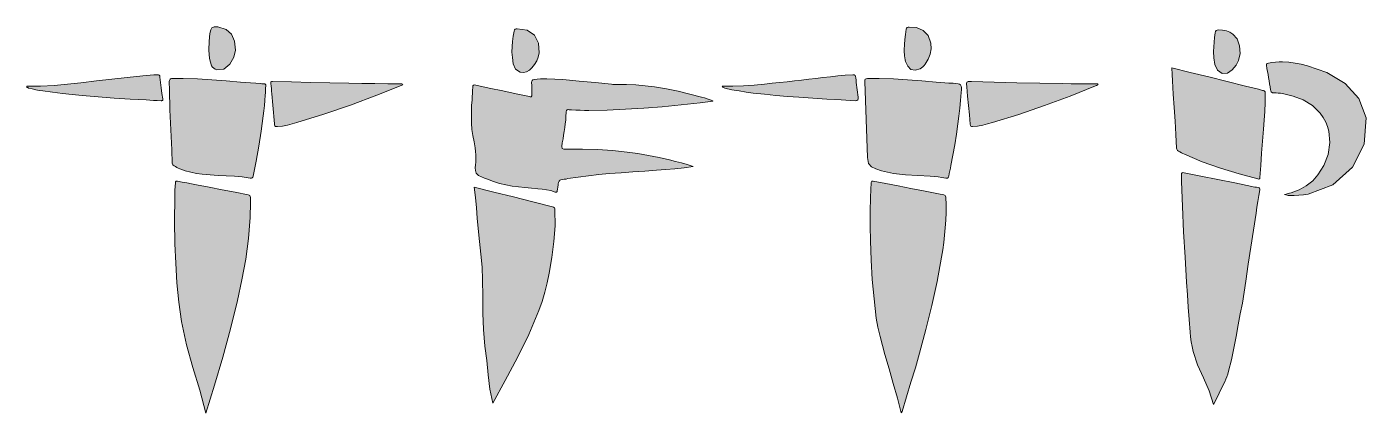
# Model space of a CAD drawing. Header units: millimetres. Extents: x 22 to 2256, y 22 to 666.
import ezdxf

# ---------------------------------------------------------------- set-up
doc = ezdxf.new("R2010")
doc.units = ezdxf.units.MM
doc.header["$MEASUREMENT"] = 0
doc.layers.add('Layer 1', color=7, linetype='Continuous', lineweight=0)

# ---------------------------------------------------------------- blocks, each defined once
blk = doc.blocks.new('Block_0')
at = {"layer": 'Layer 1', "true_color": 0x231f20, "transparency": 33554687}
h = blk.add_hatch(color=250, dxfattribs=at)
h.dxf.hatch_style = 2
h.paths.add_polyline_path([(370.2, 627), (367.5, 615.7), (360.6, 603.9), (350.7, 595.5), (339, 594.4), (336.2, 595.4), (333.9, 596.9), (332, 598.8), (330.5, 601), (326.8, 613.1), (325.7, 627.4), (326.2, 641.9), (327.7, 654.8), (328.9, 660.8), (330.9, 664.5), (334.6, 666.1), (340.9, 665.8), (354.6, 661.5), (363.6, 653.6), (368.6, 642.1)])
h = blk.add_hatch(color=250, dxfattribs=at)
h.dxf.hatch_style = 2
h.paths.add_polyline_path([(831.3, 623.8), (831.7, 633), (832.5, 641.8), (833.5, 650.4), (834.9, 659.1), (835.6, 660.9), (836.8, 662), (838.3, 662.6), (840, 662.8), (856.9, 660.5), (868.9, 651.9), (875.6, 638.7), (876.6, 622.5), (875.2, 615.6), (872.8, 609.2), (869.3, 603.3), (864.8, 597.9), (860.6, 594), (855.9, 591.2), (850.7, 589.9), (845, 590.5), (837.5, 595.7), (833.7, 604.5), (832.1, 614.7)])
h = blk.add_hatch(color=250, dxfattribs=at)
h.dxf.hatch_style = 2
h.paths.add_polyline_path([(1485.9, 627.9), (1486.2, 636.7), (1486.9, 645.2), (1487.8, 653.5), (1488.9, 662), (1489.5, 663.8), (1490.6, 664.9), (1492.1, 665.5), (1493.9, 665.7), (1506.5, 664.7), (1517.5, 660.1), (1525.8, 651.5), (1530.1, 638.6), (1530.5, 629.2), (1529, 620.3), (1525.8, 611.9), (1520.9, 603.8), (1519.1, 601.6), (1517.1, 599.6), (1514.8, 597.8), (1512.4, 596.3), (1504, 593.6), (1497.1, 595.2), (1491.8, 600.3), (1488.2, 608.2), (1487.4, 611.3), (1486.9, 614.6), (1486.5, 617.8), (1486.1, 620.9), (1485.9, 622.8), (1485.7, 624.7), (1485.7, 626.4)])
h = blk.add_hatch(color=250, dxfattribs=at)
h.dxf.hatch_style = 2
h.paths.add_polyline_path([(2001.8, 625.1), (2002, 632.9), (2002.6, 640.7), (2003.5, 648.5), (2004.5, 656.3), (2005.1, 658.3), (2006.1, 659.8), (2007.7, 660.6), (2009.7, 660.9), (2016.7, 660.6), (2023.2, 659.4), (2029, 657.3), (2034.1, 654.1), (2041.1, 645.8), (2045.2, 634.3), (2046.1, 621.8), (2043.5, 610.2), (2039.3, 602.2), (2032.9, 594.3), (2025.1, 588.9), (2016.4, 588), (2008.2, 593.6), (2003.8, 603.3), (2002, 614.6)])
h = blk.add_hatch(color=250, dxfattribs=at)
h.dxf.hatch_style = 2
h.paths.add_polyline_path([(2120.2, 386.6), (2123.1, 387.3), (2126, 388), (2128.7, 388.7), (2131.4, 389.4), (2144.5, 394.1), (2156.5, 401), (2167.2, 409.5), (2176, 419.1), (2185.8, 435), (2192.7, 453.5), (2195.7, 473), (2194.2, 491.9), (2192, 499.8), (2188.8, 507.4), (2184.8, 514.9), (2179.7, 522.1), (2166.8, 535), (2151.5, 544.3), (2134.6, 550.7), (2116.8, 554.8), (2113.3, 555.3), (2109.8, 555.6), (2106.2, 555.8), (2102.7, 555.9), (2101.4, 555.9), (2100.3, 556.2), (2099.4, 556.6), (2098.6, 557.1), (2098, 557.9), (2097.6, 558.8), (2097.2, 559.8), (2097, 560.9), (2096.1, 566.1), (2095.3, 571.2), (2094.4, 576.3), (2093.6, 581.4), (2092.7, 586.5), (2091.8, 591.7), (2090.9, 596.8), (2090, 601.9), (2090, 603.6), (2090.6, 604.7), (2091.8, 605.2), (2093.2, 605.5), (2099.1, 606.6), (2105, 607.4), (2111, 607.9), (2116.9, 607.9), (2127.5, 606.9), (2137.9, 605.5), (2148.2, 603.6), (2158.4, 601.3), (2191, 589.8), (2221.1, 571.8), (2244.3, 546.8), (2256.4, 514.5), (2253.1, 470.5), (2233.3, 431.9), (2201, 402.6), (2159.7, 387), (2151.9, 385.8), (2144.1, 385.2), (2136.3, 384.9), (2128.4, 385), (2126.3, 385.1), (2124.3, 385.3), (2122.3, 385.8)])
h = blk.add_hatch(color=250, dxfattribs=at)
h.dxf.hatch_style = 2
h.paths.add_polyline_path([(22.4, 566.9), (45, 567), (67.6, 568.3), (90.1, 570.3), (112.5, 572.9), (138.3, 575.9), (164, 578.8), (189.7, 581.7), (215.5, 584.4), (221.6, 584.9), (227.8, 585.4), (233.9, 585.8), (240.1, 586), (241.9, 585.9), (243.1, 585.4), (243.9, 584.3), (244.3, 582.4), (245.3, 573.3), (246.4, 564.2), (247.6, 555.1), (248.9, 546), (249, 545.1), (249, 544.4), (248.9, 543.9), (248.6, 543.5), (248.2, 543.2), (247.7, 543), (247, 542.9), (246.2, 542.9), (239.9, 543.2), (233.6, 543.5), (227.3, 543.8), (221.1, 544.1), (194.4, 545.5), (167.8, 547.3), (141.2, 549.4), (114.6, 551.7), (98.1, 553.3), (81.6, 554.9), (65.2, 556.9), (48.8, 559.2), (42.8, 560.2), (37, 561.3), (31.1, 562.6), (25.2, 564), (24.4, 564.3), (23.7, 564.7), (22.9, 565), (22.2, 565.4), (22.2, 565.8), (22.3, 566.2), (22.4, 566.5)])
h = blk.add_hatch(color=250, dxfattribs=at)
h.dxf.hatch_style = 2
h.paths.add_polyline_path([(1182.3, 566.9), (1200, 566.9), (1217.7, 567.6), (1235.3, 568.9), (1252.9, 570.7), (1265.4, 572), (1277.8, 573.3), (1290.3, 574.6), (1302.8, 576), (1314.7, 577.4), (1326.5, 578.8), (1338.4, 580.2), (1350.2, 581.6), (1362.6, 582.9), (1375, 584.2), (1387.4, 585.3), (1399.8, 586), (1402.1, 585.9), (1403.7, 585), (1404.5, 583.5), (1405, 581.3), (1405.5, 577.3), (1405.9, 573.2), (1406.4, 569.1), (1406.9, 565.1), (1407.4, 561), (1407.9, 556.9), (1408.4, 552.9), (1409, 548.8), (1409.1, 546), (1408.6, 544.1), (1407, 543), (1403.9, 542.8), (1380.4, 544.3), (1356.9, 545.6), (1333.4, 547), (1310, 548.6), (1290.9, 550.2), (1271.8, 551.8), (1252.8, 553.7), (1233.8, 555.7), (1222, 557.3), (1210.2, 559.1), (1198.5, 561.2), (1186.8, 563.8), (1185.5, 564.2), (1184.3, 564.8), (1183.3, 565.6)])
h = blk.add_hatch(color=250, dxfattribs=at)
h.dxf.hatch_style = 2
h.paths.add_polyline_path([(1932.3, 597.8), (1963, 590.1), (1993.7, 582.5), (2024.3, 574.8), (2055, 567.2), (2062.1, 565.4), (2069.3, 563.6), (2076.5, 561.9), (2083.7, 560.2), (2085, 559.8), (2086, 559.4), (2086.7, 558.9), (2087.3, 558.3), (2087.7, 557.6), (2087.9, 556.7), (2088, 555.7), (2088.1, 554.6), (2087.8, 539.8), (2087.1, 525), (2086.2, 510.2), (2085.1, 495.4), (2083.5, 475.3), (2081.9, 455.2), (2080.4, 435), (2078.9, 414.9), (2078.8, 413.4), (2078.3, 412.5), (2077.3, 412.2), (2075.7, 412.5), (2044.5, 421.2), (2013.5, 430.5), (1982.9, 441.1), (1953.1, 453.7), (1950.6, 454.9), (1948.2, 456.2), (1945.7, 457.6), (1943.3, 458.9), (1941.9, 459.9), (1941, 461), (1940.4, 462.3), (1940.2, 464), (1938.9, 486.5), (1937.5, 509), (1936.1, 531.5), (1934.6, 553.9), (1933.9, 564.9), (1933.1, 575.8), (1932.5, 586.8)])
h = blk.add_hatch(color=250, dxfattribs=at)
h.dxf.hatch_style = 2
h.paths.add_polyline_path([(283.2, 579.9), (307.1, 579.1), (330.9, 577.6), (354.8, 575.8), (378.6, 573.9), (387.1, 573.3), (395.6, 572.7), (404.1, 572.1), (412.6, 571.4), (414, 571.3), (415.4, 571.2), (416.9, 571.1), (418.3, 571), (419.1, 570.9), (419.8, 570.7), (420.2, 570.4), (420.5, 570), (420.7, 569.5), (420.8, 569), (420.8, 568.4), (420.7, 567.7), (420.5, 563.8), (420.3, 559.9), (420.1, 556), (419.9, 552.1), (419.3, 543.5), (418.6, 534.9), (417.6, 526.3), (416.6, 517.7), (413.2, 492.4), (409.4, 467.2), (404.9, 442.2), (399.6, 417.2), (399, 415.2), (398.1, 414.1), (396.8, 413.6), (394.6, 413.8), (388.1, 414.9), (381.5, 415.8), (375, 416.5), (368.4, 417), (354.9, 417.8), (341.4, 418.4), (327.9, 419.1), (314.5, 420.3), (305, 421.7), (295.6, 423.6), (286.3, 426.2), (277.3, 429.6), (274.9, 430.7), (272.5, 431.8), (270.1, 433), (267.8, 434.3), (266.5, 435.2), (265.7, 436.2), (265.1, 437.4), (264.9, 438.9), (264, 461.1), (263, 483.2), (261.9, 505.4), (261, 527.5), (260.6, 539), (260.3, 550.4), (260, 561.9), (259.8, 573.4), (259.9, 575.2), (260.1, 576.6), (260.6, 577.8), (261.3, 578.7), (262.1, 579.3), (263.3, 579.7), (264.6, 579.9), (266.2, 579.9), (270.5, 579.9), (274.7, 579.9), (279, 579.9)])
h = blk.add_hatch(color=250, dxfattribs=at)
h.dxf.hatch_style = 2
h.paths.add_polyline_path([(649.5, 569.3), (605.9, 552.1), (562, 535.6), (517.7, 520.3), (472.9, 506.6), (464.9, 504.3), (456.9, 502.3), (448.8, 500.7), (440.5, 499.8), (439.3, 499.7), (438.2, 499.9), (437.3, 500.1), (436.6, 500.6), (436, 501.2), (435.6, 502), (435.3, 503), (435.2, 504.2), (434.7, 510.5), (434.2, 516.8), (433.6, 523), (433.1, 529.3), (432.6, 535.5), (432.1, 541.8), (431.6, 548.1), (431, 554.3), (430.6, 558.7), (430.2, 563), (429.7, 567.3), (429.2, 571.7), (429.1, 573.3), (429.4, 574.4), (430.4, 575), (432.1, 575.1), (463.9, 574.2), (495.7, 573.3), (527.5, 572.5), (559.3, 571.9), (581, 571.7), (602.7, 571.4), (624.5, 571.2), (646.2, 570.9), (647.1, 570.9), (648, 570.8), (648.7, 570.3)])
h = blk.add_hatch(color=250, dxfattribs=at)
h.dxf.hatch_style = 2
h.paths.add_polyline_path([(1166.6, 541.9), (1145.4, 539.4), (1124.2, 536.9), (1103, 534.7), (1081.8, 532.9), (1051.3, 530.5), (1020.7, 528.6), (990.2, 527.3), (959.6, 526.7), (952.4, 526.8), (945.1, 526.9), (937.9, 527.3), (930.7, 527.8), (929.7, 527.8), (928.7, 527.8), (927.7, 527.8), (926.7, 527.9), (925.5, 528.1), (924.4, 528), (923.6, 527.8), (923, 527.4), (922.5, 526.7), (922.2, 525.9), (922, 524.8), (921.9, 523.5), (921.6, 517.1), (921.1, 510.7), (920.4, 504.4), (919.6, 498), (918.7, 491.7), (917.7, 485.4), (916.7, 479.1), (915.5, 472.8), (914.5, 466.5), (915, 463.3), (917.9, 462.1), (924.3, 462), (949.2, 462.2), (974.1, 461.6), (999, 460), (1023.7, 457.3), (1041.5, 454.8), (1059.2, 451.7), (1076.8, 448.2), (1094.3, 444.3), (1104.2, 441.8), (1114.2, 439.3), (1124, 436.6), (1133.8, 433.4), (1118.5, 431.1), (1103.3, 429.5), (1088, 428.3), (1072.7, 427.1), (1052.9, 425.6), (1033.2, 424.2), (1013.5, 422.8), (993.7, 421.3), (976.4, 419.7), (959.1, 417.9), (941.8, 415.7), (924.7, 413), (921.7, 412.4), (918.8, 411.9), (915.9, 411.4), (913, 410.9), (912, 410.6), (911.2, 410.2), (910.6, 409.6), (910.2, 409), (909.3, 406.7), (908.8, 404.3), (908.5, 401.9), (908.1, 399.5), (907.8, 397.9), (907.5, 396.3), (907.3, 394.7), (907, 393.1), (906.8, 392.4), (906.7, 391.7), (906.6, 391.1), (906.3, 390.7), (905.9, 390.3), (905.3, 390.2), (904.4, 390.3), (903.3, 390.7), (896.4, 393), (889.2, 394.4), (882, 395.3), (874.7, 396), (864, 396.9), (853.2, 398), (842.6, 399.2), (831.9, 400.7), (821.4, 402.6), (810.9, 405.1), (800.6, 408.1), (790.4, 411.9), (785.5, 413.8), (780.4, 415.8), (775.8, 418.5), (772, 422.1), (770.4, 426.4), (770.2, 431.1), (770.7, 436), (771.2, 440.6), (771.3, 446.6), (771.1, 452.5), (770.7, 458.4), (770.1, 464.2), (768.5, 474.5), (766.4, 484.8), (764.7, 495.1), (764, 505.5), (763.9, 515.2), (763.9, 525), (764.2, 534.8), (764.9, 544.6), (765.3, 549.8), (765.7, 555), (765.9, 560.2), (766, 565.4), (766.4, 567.8), (767.5, 569), (769.2, 569.2), (771.3, 568.9), (793.6, 564), (816, 559.2), (838.4, 554.4), (860.7, 549.7), (862, 549.3), (862.9, 549.3), (863.6, 549.5), (864, 549.8), (864.3, 550.4), (864.4, 551.1), (864.4, 551.9), (864.4, 552.9), (864.4, 558), (864.4, 563.1), (864.4, 568.2), (864.3, 573.3), (864.5, 575.3), (865.1, 576.7), (866.4, 577.6), (868.4, 578.1), (873.7, 578.7), (878.9, 579.2), (884.2, 579.4), (889.5, 579.4), (916.5, 578), (943.5, 575.7), (970.4, 573), (997.3, 570.4), (999.7, 570.2), (1002.1, 570), (1004.4, 569.9), (1006.8, 570), (1022.6, 570), (1038.3, 569.3), (1053.9, 567.9), (1069.4, 565.9), (1089.1, 562.6), (1108.7, 558.6), (1128.2, 554), (1147.5, 549), (1152.4, 547.6), (1157.2, 546.2), (1162, 544.6), (1166.7, 542.8), (1166.6, 542.6), (1166.6, 542.4), (1166.6, 542.2)])
h = blk.add_hatch(color=250, dxfattribs=at)
h.dxf.hatch_style = 2
h.paths.add_polyline_path([(1443.8, 579.7), (1467.7, 579.1), (1491.5, 577.6), (1515.3, 575.8), (1539.2, 573.8), (1546.3, 573.3), (1553.3, 572.8), (1560.4, 572.4), (1567.5, 572), (1572.1, 571.7), (1575.6, 571.2), (1578.1, 570.5), (1579.8, 569.3), (1580.8, 567.4), (1581.2, 564.8), (1581.2, 561.2), (1580.8, 556.5), (1579.7, 543.4), (1578.4, 530.4), (1576.9, 517.4), (1575.3, 504.4), (1572.8, 486.9), (1570.1, 469.5), (1567.1, 452.1), (1563.8, 434.8), (1562.9, 430.3), (1561.9, 425.8), (1561, 421.3), (1560, 416.9), (1559.7, 416), (1559.5, 415.2), (1559.1, 414.5), (1558.7, 414.1), (1558.1, 413.7), (1557.4, 413.6), (1556.4, 413.6), (1555.2, 413.7), (1548.7, 414.9), (1542.2, 415.8), (1535.6, 416.5), (1529, 417), (1508.6, 418.1), (1488.1, 419.1), (1467.8, 421.3), (1447.8, 425.9), (1438.4, 429.3), (1431.2, 432.6), (1426.4, 438.2), (1424.5, 448.5), (1423.5, 480.1), (1422.2, 511.7), (1421, 543.3), (1419.9, 574.9), (1420, 577.1), (1420.8, 578.6), (1422.2, 579.4), (1424.3, 579.7), (1429.2, 579.7), (1434, 579.7), (1438.9, 579.7)])
h = blk.add_hatch(color=250, dxfattribs=at)
h.dxf.hatch_style = 2
h.paths.add_polyline_path([(1809.2, 570.1), (1808.4, 569.1), (1807.4, 568.4), (1806.1, 568), (1804.9, 567.5), (1762.6, 550.6), (1719.8, 534.7), (1676.7, 519.9), (1633.1, 506.5), (1624.9, 504.1), (1616.7, 502.1), (1608.3, 500.5), (1599.7, 499.8), (1597.9, 499.9), (1596.7, 500.5), (1596.1, 501.7), (1595.8, 503.6), (1594.5, 519.2), (1593.1, 534.8), (1591.6, 550.4), (1590.1, 566), (1589.7, 571.2), (1590.3, 573.9), (1592.7, 574.9), (1597.8, 574.9), (1635.9, 573.8), (1673.9, 572.9), (1712, 572.2), (1750, 571.7), (1764.3, 571.3), (1778.5, 571.2), (1792.7, 571.1), (1807, 570.9), (1807.6, 571), (1808.2, 570.9), (1808.8, 570.7)])
h = blk.add_hatch(color=250, dxfattribs=at)
h.dxf.hatch_style = 2
h.paths.add_polyline_path([(320.6, 22), (310.6, 60.3), (299.4, 98.1), (288.7, 136.1), (280.1, 174.6), (275.8, 206.9), (272.7, 239.4), (270.7, 272), (269.4, 304.6), (269, 317.3), (268.8, 330), (268.6, 342.7), (268.7, 355.4), (268.9, 368.1), (269, 380.8), (269.3, 393.6), (270.1, 406.2), (270.4, 407.8), (271.1, 408.7), (272.2, 409), (273.7, 408.9), (281.6, 407.3), (289.4, 405.8), (297.2, 404.3), (305, 402.8), (326.6, 398.6), (348.1, 394.4), (369.6, 390.2), (391.2, 386.1), (393, 385.6), (394.2, 384.7), (394.9, 383.4), (395.1, 381.6), (395.2, 373.2), (395.1, 364.9), (395, 356.5), (394.8, 348.2), (392.1, 313.3), (387.3, 278.5), (380.9, 244.1), (373.6, 209.9), (361.9, 162.5), (349.1, 115.4), (335.3, 68.6)])
h = blk.add_hatch(color=250, dxfattribs=at)
h.dxf.hatch_style = 2
h.paths.add_polyline_path([(1480.7, 22.9), (1474.5, 47.3), (1467.6, 71.6), (1460.5, 95.8), (1453.5, 120), (1449.4, 135), (1445.4, 150.1), (1441.9, 165.2), (1439.2, 180.6), (1435.5, 212.7), (1432.6, 244.9), (1430.6, 277.2), (1429.4, 309.5), (1428.9, 333.7), (1428.8, 357.9), (1429.3, 382.1), (1430.7, 406.3), (1431.1, 407.7), (1431.7, 408.6), (1432.7, 409), (1434.2, 408.9), (1455, 404.8), (1475.9, 400.8), (1496.8, 396.7), (1517.7, 392.7), (1526.2, 391), (1534.6, 389.3), (1543.1, 387.7), (1551.6, 386.1), (1553.2, 385.7), (1554.2, 385), (1554.8, 384), (1555.1, 382.4), (1555.9, 369.6), (1555.8, 356.8), (1555.1, 344), (1554.2, 331.2), (1553.1, 318.9), (1551.7, 306.5), (1550, 294.2), (1548.1, 282), (1540.7, 241.6), (1531.9, 201.5), (1522.1, 161.7), (1511.4, 122.1), (1504.4, 97.8), (1497.1, 73.5), (1489.7, 49.3), (1482.1, 25.1), (1481.9, 24.4), (1481.8, 23.7), (1481.4, 23.2)])
h = blk.add_hatch(color=250, dxfattribs=at)
h.dxf.hatch_style = 2
h.paths.add_polyline_path([(2001.6, 36.6), (1994.6, 59.3), (1984.9, 81), (1975.1, 102.6), (1967.9, 125.1), (1966.1, 133), (1964.6, 141), (1963.5, 149.1), (1962.7, 157.3), (1961.1, 178), (1959.6, 198.7), (1958.1, 219.5), (1956.7, 240.2), (1954.2, 282.2), (1951.8, 324.3), (1949.8, 366.3), (1948.5, 408.4), (1948.5, 411.2), (1948.4, 413.9), (1948.3, 416.7), (1948.2, 419.4), (1948.4, 421.4), (1949.2, 422.6), (1950.6, 423), (1952.5, 422.9), (1980.7, 417.2), (2009, 411.5), (2037.2, 405.8), (2065.4, 400.1), (2068.1, 399.5), (2070.7, 399), (2073.4, 398.6), (2076.1, 398.2), (2077.8, 397.8), (2078.7, 397), (2079, 395.9), (2078.8, 394.3), (2077.3, 384.7), (2075.7, 375), (2074.1, 365.4), (2072.6, 355.7), (2068.2, 327.3), (2063.8, 298.9), (2059.6, 270.4), (2055.7, 241.9), (2053.1, 223.7), (2049.9, 205.5), (2046.4, 187.4), (2043.1, 169.3), (2039.5, 149.8), (2035.6, 130.4), (2031.5, 111.1), (2026.9, 91.9), (2025.6, 87.3), (2024, 82.9), (2022.3, 78.6), (2020.4, 74.3), (2015.8, 64.8), (2011.4, 55.3), (2006.8, 45.8)])
h = blk.add_hatch(color=250, dxfattribs=at)
h.dxf.hatch_style = 2
h.paths.add_polyline_path([(799.4, 38.7), (794.7, 62.3), (791.9, 86.1), (789.5, 110), (786.3, 133.9), (783.8, 161.4), (783, 189), (782.9, 216.6), (782.5, 244.2), (781.6, 265.7), (779.8, 287.1), (777.6, 308.4), (775.3, 329.8), (773.6, 347), (772.1, 364.2), (770.5, 381.4), (768.7, 398.6), (801.4, 390.7), (833.9, 382.5), (866.4, 374.3), (899, 366.2), (901, 365.5), (902.2, 364.5), (902.9, 363), (903.2, 361), (903.6, 334.3), (901.5, 308), (897.9, 281.7), (893.6, 255.4), (890.4, 239.4), (886.4, 223.7), (881.7, 208.3), (876.3, 193.1), (859.5, 153.4), (840.6, 114.6), (820.3, 76.5)])
at = {"layer": 'Layer 1'}
for points in [[(370.2, 627), (367.5, 615.7), (360.6, 603.9), (350.7, 595.5), (339, 594.4), (336.2, 595.4), (333.9, 596.9), (332, 598.8), (330.5, 601), (326.8, 613.1), (325.7, 627.4), (326.2, 641.9), (327.7, 654.8), (328.9, 660.8), (330.9, 664.5), (334.6, 666.1), (340.9, 665.8), (354.6, 661.5), (363.6, 653.6), (368.6, 642.1), (370.2, 627)], [(831.3, 623.8), (831.7, 633), (832.5, 641.8), (833.5, 650.4), (834.9, 659.1), (835.6, 660.9), (836.8, 662), (838.3, 662.6), (840, 662.8), (856.9, 660.5), (868.9, 651.9), (875.6, 638.7), (876.6, 622.5), (875.2, 615.6), (872.8, 609.2), (869.3, 603.3), (864.8, 597.9), (860.6, 594), (855.9, 591.2), (850.7, 589.9), (845, 590.5), (837.5, 595.7), (833.7, 604.5), (832.1, 614.7), (831.3, 623.8)], [(1485.9, 627.9), (1486.2, 636.7), (1486.9, 645.2), (1487.8, 653.5), (1488.9, 662), (1489.5, 663.8), (1490.6, 664.9), (1492.1, 665.5), (1493.9, 665.7), (1506.5, 664.7), (1517.5, 660.1), (1525.8, 651.5), (1530.1, 638.6), (1530.5, 629.2), (1529, 620.3), (1525.8, 611.9), (1520.9, 603.8), (1519.1, 601.6), (1517.1, 599.6), (1514.8, 597.8), (1512.4, 596.3), (1504, 593.6), (1497.1, 595.2), (1491.8, 600.3), (1488.2, 608.2), (1487.4, 611.3), (1486.9, 614.6), (1486.5, 617.8), (1486.1, 620.9), (1485.9, 622.8), (1485.7, 624.7), (1485.7, 626.4), (1485.9, 627.9)], [(2001.8, 625.1), (2002, 632.9), (2002.6, 640.7), (2003.5, 648.5), (2004.5, 656.3), (2005.1, 658.3), (2006.1, 659.8), (2007.7, 660.6), (2009.7, 660.9), (2016.7, 660.6), (2023.2, 659.4), (2029, 657.3), (2034.1, 654.1), (2041.1, 645.8), (2045.2, 634.3), (2046.1, 621.8), (2043.5, 610.2), (2039.3, 602.2), (2032.9, 594.3), (2025.1, 588.9), (2016.4, 588), (2008.2, 593.6), (2003.8, 603.3), (2002, 614.6), (2001.8, 625.1)], [(2120.2, 386.6), (2123.1, 387.3), (2126, 388), (2128.7, 388.7), (2131.4, 389.4), (2144.5, 394.1), (2156.5, 401), (2167.2, 409.5), (2176, 419.1), (2185.8, 435), (2192.7, 453.5), (2195.7, 473), (2194.2, 491.9), (2192, 499.8), (2188.8, 507.4), (2184.8, 514.9), (2179.7, 522.1), (2166.8, 535), (2151.5, 544.3), (2134.6, 550.7), (2116.8, 554.8), (2113.3, 555.3), (2109.8, 555.6), (2106.2, 555.8), (2102.7, 555.9), (2101.4, 555.9), (2100.3, 556.2), (2099.4, 556.6), (2098.6, 557.1), (2098, 557.9), (2097.6, 558.8), (2097.2, 559.8), (2097, 560.9), (2096.1, 566.1), (2095.3, 571.2), (2094.4, 576.3), (2093.6, 581.4), (2092.7, 586.5), (2091.8, 591.7), (2090.9, 596.8), (2090, 601.9), (2090, 603.6), (2090.6, 604.7), (2091.8, 605.2), (2093.2, 605.5), (2099.1, 606.6), (2105, 607.4), (2111, 607.9), (2116.9, 607.9), (2127.5, 606.9), (2137.9, 605.5), (2148.2, 603.6), (2158.4, 601.3), (2191, 589.8), (2221.1, 571.8), (2244.3, 546.8), (2256.4, 514.5), (2253.1, 470.5), (2233.3, 431.9), (2201, 402.6), (2159.7, 387), (2151.9, 385.8), (2144.1, 385.2), (2136.3, 384.9), (2128.4, 385), (2126.3, 385.1), (2124.3, 385.3), (2122.3, 385.8), (2120.2, 386.6)], [(22.4, 566.9), (45, 567), (67.6, 568.3), (90.1, 570.3), (112.5, 572.9), (138.3, 575.9), (164, 578.8), (189.7, 581.7), (215.5, 584.4), (221.6, 584.9), (227.8, 585.4), (233.9, 585.8), (240.1, 586), (241.9, 585.9), (243.1, 585.4), (243.9, 584.3), (244.3, 582.4), (245.3, 573.3), (246.4, 564.2), (247.6, 555.1), (248.9, 546), (249, 545.1), (249, 544.4), (248.9, 543.9), (248.6, 543.5), (248.2, 543.2), (247.7, 543), (247, 542.9), (246.2, 542.9), (239.9, 543.2), (233.6, 543.5), (227.3, 543.8), (221.1, 544.1), (194.4, 545.5), (167.8, 547.3), (141.2, 549.4), (114.6, 551.7), (98.1, 553.3), (81.6, 554.9), (65.2, 556.9), (48.8, 559.2), (42.8, 560.2), (37, 561.3), (31.1, 562.6), (25.2, 564), (24.4, 564.3), (23.7, 564.7), (22.9, 565), (22.2, 565.4), (22.2, 565.8), (22.3, 566.2), (22.4, 566.5), (22.4, 566.9)], [(1182.3, 566.9), (1200, 566.9), (1217.7, 567.6), (1235.3, 568.9), (1252.9, 570.7), (1265.4, 572), (1277.8, 573.3), (1290.3, 574.6), (1302.8, 576), (1314.7, 577.4), (1326.5, 578.8), (1338.4, 580.2), (1350.2, 581.6), (1362.6, 582.9), (1375, 584.2), (1387.4, 585.3), (1399.8, 586), (1402.1, 585.9), (1403.7, 585), (1404.5, 583.5), (1405, 581.3), (1405.5, 577.3), (1405.9, 573.2), (1406.4, 569.1), (1406.9, 565.1), (1407.4, 561), (1407.9, 556.9), (1408.4, 552.9), (1409, 548.8), (1409.1, 546), (1408.6, 544.1), (1407, 543), (1403.9, 542.8), (1380.4, 544.3), (1356.9, 545.6), (1333.4, 547), (1310, 548.6), (1290.9, 550.2), (1271.8, 551.8), (1252.8, 553.7), (1233.8, 555.7), (1222, 557.3), (1210.2, 559.1), (1198.5, 561.2), (1186.8, 563.8), (1185.5, 564.2), (1184.3, 564.8), (1183.3, 565.6), (1182.3, 566.9)], [(1932.3, 597.8), (1963, 590.1), (1993.7, 582.5), (2024.3, 574.8), (2055, 567.2), (2062.1, 565.4), (2069.3, 563.6), (2076.5, 561.9), (2083.7, 560.2), (2085, 559.8), (2086, 559.4), (2086.7, 558.9), (2087.3, 558.3), (2087.7, 557.6), (2087.9, 556.7), (2088, 555.7), (2088.1, 554.6), (2087.8, 539.8), (2087.1, 525), (2086.2, 510.2), (2085.1, 495.4), (2083.5, 475.3), (2081.9, 455.2), (2080.4, 435), (2078.9, 414.9), (2078.8, 413.4), (2078.3, 412.5), (2077.3, 412.2), (2075.7, 412.5), (2044.5, 421.2), (2013.5, 430.5), (1982.9, 441.1), (1953.1, 453.7), (1950.6, 454.9), (1948.2, 456.2), (1945.7, 457.6), (1943.3, 458.9), (1941.9, 459.9), (1941, 461), (1940.4, 462.3), (1940.2, 464), (1938.9, 486.5), (1937.5, 509), (1936.1, 531.5), (1934.6, 553.9), (1933.9, 564.9), (1933.1, 575.8), (1932.5, 586.8), (1932.3, 597.8)], [(283.2, 579.9), (307.1, 579.1), (330.9, 577.6), (354.8, 575.8), (378.6, 573.9), (387.1, 573.3), (395.6, 572.7), (404.1, 572.1), (412.6, 571.4), (414, 571.3), (415.4, 571.2), (416.9, 571.1), (418.3, 571), (419.1, 570.9), (419.8, 570.7), (420.2, 570.4), (420.5, 570), (420.7, 569.5), (420.8, 569), (420.8, 568.4), (420.7, 567.7), (420.5, 563.8), (420.3, 559.9), (420.1, 556), (419.9, 552.1), (419.3, 543.5), (418.6, 534.9), (417.6, 526.3), (416.6, 517.7), (413.2, 492.4), (409.4, 467.2), (404.9, 442.2), (399.6, 417.2), (399, 415.2), (398.1, 414.1), (396.8, 413.6), (394.6, 413.8), (388.1, 414.9), (381.5, 415.8), (375, 416.5), (368.4, 417), (354.9, 417.8), (341.4, 418.4), (327.9, 419.1), (314.5, 420.3), (305, 421.7), (295.6, 423.6), (286.3, 426.2), (277.3, 429.6), (274.9, 430.7), (272.5, 431.8), (270.1, 433), (267.8, 434.3), (266.5, 435.2), (265.7, 436.2), (265.1, 437.4), (264.9, 438.9), (264, 461.1), (263, 483.2), (261.9, 505.4), (261, 527.5), (260.6, 539), (260.3, 550.4), (260, 561.9), (259.8, 573.4), (259.9, 575.2), (260.1, 576.6), (260.6, 577.8), (261.3, 578.7), (262.1, 579.3), (263.3, 579.7), (264.6, 579.9), (266.2, 579.9), (270.5, 579.9), (274.7, 579.9), (279, 579.9), (283.2, 579.9)], [(649.5, 569.3), (605.9, 552.1), (562, 535.6), (517.7, 520.3), (472.9, 506.6), (464.9, 504.3), (456.9, 502.3), (448.8, 500.7), (440.5, 499.8), (439.3, 499.7), (438.2, 499.9), (437.3, 500.1), (436.6, 500.6), (436, 501.2), (435.6, 502), (435.3, 503), (435.2, 504.2), (434.7, 510.5), (434.2, 516.8), (433.6, 523), (433.1, 529.3), (432.6, 535.5), (432.1, 541.8), (431.6, 548.1), (431, 554.3), (430.6, 558.7), (430.2, 563), (429.7, 567.3), (429.2, 571.7), (429.1, 573.3), (429.4, 574.4), (430.4, 575), (432.1, 575.1), (463.9, 574.2), (495.7, 573.3), (527.5, 572.5), (559.3, 571.9), (581, 571.7), (602.7, 571.4), (624.5, 571.2), (646.2, 570.9), (647.1, 570.9), (648, 570.8), (648.7, 570.3), (649.5, 569.3)], [(1166.6, 541.9), (1145.4, 539.4), (1124.2, 536.9), (1103, 534.7), (1081.8, 532.9), (1051.3, 530.5), (1020.7, 528.6), (990.2, 527.3), (959.6, 526.7), (952.4, 526.8), (945.1, 526.9), (937.9, 527.3), (930.7, 527.8), (929.7, 527.8), (928.7, 527.8), (927.7, 527.8), (926.7, 527.9), (925.5, 528.1), (924.4, 528), (923.6, 527.8), (923, 527.4), (922.5, 526.7), (922.2, 525.9), (922, 524.8), (921.9, 523.5), (921.6, 517.1), (921.1, 510.7), (920.4, 504.4), (919.6, 498), (918.7, 491.7), (917.7, 485.4), (916.7, 479.1), (915.5, 472.8), (914.5, 466.5), (915, 463.3), (917.9, 462.1), (924.3, 462), (949.2, 462.2), (974.1, 461.6), (999, 460), (1023.7, 457.3), (1041.5, 454.8), (1059.2, 451.7), (1076.8, 448.2), (1094.3, 444.3), (1104.2, 441.8), (1114.2, 439.3), (1124, 436.6), (1133.8, 433.4), (1118.5, 431.1), (1103.3, 429.5), (1088, 428.3), (1072.7, 427.1), (1052.9, 425.6), (1033.2, 424.2), (1013.5, 422.8), (993.7, 421.3), (976.4, 419.7), (959.1, 417.9), (941.8, 415.7), (924.7, 413), (921.7, 412.4), (918.8, 411.9), (915.9, 411.4), (913, 410.9), (912, 410.6), (911.2, 410.2), (910.6, 409.6), (910.2, 409), (909.3, 406.7), (908.8, 404.3), (908.5, 401.9), (908.1, 399.5), (907.8, 397.9), (907.5, 396.3), (907.3, 394.7), (907, 393.1), (906.8, 392.4), (906.7, 391.7), (906.6, 391.1), (906.3, 390.7), (905.9, 390.3), (905.3, 390.2), (904.4, 390.3), (903.3, 390.7), (896.4, 393), (889.2, 394.4), (882, 395.3), (874.7, 396), (864, 396.9), (853.2, 398), (842.6, 399.2), (831.9, 400.7), (821.4, 402.6), (810.9, 405.1), (800.6, 408.1), (790.4, 411.9), (785.5, 413.8), (780.4, 415.8), (775.8, 418.5), (772, 422.1), (770.4, 426.4), (770.2, 431.1), (770.7, 436), (771.2, 440.6), (771.3, 446.6), (771.1, 452.5), (770.7, 458.4), (770.1, 464.2), (768.5, 474.5), (766.4, 484.8), (764.7, 495.1), (764, 505.5), (763.9, 515.2), (763.9, 525), (764.2, 534.8), (764.9, 544.6), (765.3, 549.8), (765.7, 555), (765.9, 560.2), (766, 565.4), (766.4, 567.8), (767.5, 569), (769.2, 569.2), (771.3, 568.9), (793.6, 564), (816, 559.2), (838.4, 554.4), (860.7, 549.7), (862, 549.3), (862.9, 549.3), (863.6, 549.5), (864, 549.8), (864.3, 550.4), (864.4, 551.1), (864.4, 551.9), (864.4, 552.9), (864.4, 558), (864.4, 563.1), (864.4, 568.2), (864.3, 573.3), (864.5, 575.3), (865.1, 576.7), (866.4, 577.6), (868.4, 578.1), (873.7, 578.7), (878.9, 579.2), (884.2, 579.4), (889.5, 579.4), (916.5, 578), (943.5, 575.7), (970.4, 573), (997.3, 570.4), (999.7, 570.2), (1002.1, 570), (1004.4, 569.9), (1006.8, 570), (1022.6, 570), (1038.3, 569.3), (1053.9, 567.9), (1069.4, 565.9), (1089.1, 562.6), (1108.7, 558.6), (1128.2, 554), (1147.5, 549), (1152.4, 547.6), (1157.2, 546.2), (1162, 544.6), (1166.7, 542.8), (1166.6, 542.6), (1166.6, 542.4), (1166.6, 542.2), (1166.6, 541.9)], [(1443.8, 579.7), (1467.7, 579.1), (1491.5, 577.6), (1515.3, 575.8), (1539.2, 573.8), (1546.3, 573.3), (1553.3, 572.8), (1560.4, 572.4), (1567.5, 572), (1572.1, 571.7), (1575.6, 571.2), (1578.1, 570.5), (1579.8, 569.3), (1580.8, 567.4), (1581.2, 564.8), (1581.2, 561.2), (1580.8, 556.5), (1579.7, 543.4), (1578.4, 530.4), (1576.9, 517.4), (1575.3, 504.4), (1572.8, 486.9), (1570.1, 469.5), (1567.1, 452.1), (1563.8, 434.8), (1562.9, 430.3), (1561.9, 425.8), (1561, 421.3), (1560, 416.9), (1559.7, 416), (1559.5, 415.2), (1559.1, 414.5), (1558.7, 414.1), (1558.1, 413.7), (1557.4, 413.6), (1556.4, 413.6), (1555.2, 413.7), (1548.7, 414.9), (1542.2, 415.8), (1535.6, 416.5), (1529, 417), (1508.6, 418.1), (1488.1, 419.1), (1467.8, 421.3), (1447.8, 425.9), (1438.4, 429.3), (1431.2, 432.6), (1426.4, 438.2), (1424.5, 448.5), (1423.5, 480.1), (1422.2, 511.7), (1421, 543.3), (1419.9, 574.9), (1420, 577.1), (1420.8, 578.6), (1422.2, 579.4), (1424.3, 579.7), (1429.2, 579.7), (1434, 579.7), (1438.9, 579.7), (1443.8, 579.7)], [(1809.2, 570.1), (1808.4, 569.1), (1807.4, 568.4), (1806.1, 568), (1804.9, 567.5), (1762.6, 550.6), (1719.8, 534.7), (1676.7, 519.9), (1633.1, 506.5), (1624.9, 504.1), (1616.7, 502.1), (1608.3, 500.5), (1599.7, 499.8), (1597.9, 499.9), (1596.7, 500.5), (1596.1, 501.7), (1595.8, 503.6), (1594.5, 519.2), (1593.1, 534.8), (1591.6, 550.4), (1590.1, 566), (1589.7, 571.2), (1590.3, 573.9), (1592.7, 574.9), (1597.8, 574.9), (1635.9, 573.8), (1673.9, 572.9), (1712, 572.2), (1750, 571.7), (1764.3, 571.3), (1778.5, 571.2), (1792.7, 571.1), (1807, 570.9), (1807.6, 571), (1808.2, 570.9), (1808.8, 570.7), (1809.2, 570.1)], [(320.6, 22), (310.6, 60.3), (299.4, 98.1), (288.7, 136.1), (280.1, 174.6), (275.8, 206.9), (272.7, 239.4), (270.7, 272), (269.4, 304.6), (269, 317.3), (268.8, 330), (268.6, 342.7), (268.7, 355.4), (268.9, 368.1), (269, 380.8), (269.3, 393.6), (270.1, 406.2), (270.4, 407.8), (271.1, 408.7), (272.2, 409), (273.7, 408.9), (281.6, 407.3), (289.4, 405.8), (297.2, 404.3), (305, 402.8), (326.6, 398.6), (348.1, 394.4), (369.6, 390.2), (391.2, 386.1), (393, 385.6), (394.2, 384.7), (394.9, 383.4), (395.1, 381.6), (395.2, 373.2), (395.1, 364.9), (395, 356.5), (394.8, 348.2), (392.1, 313.3), (387.3, 278.5), (380.9, 244.1), (373.6, 209.9), (361.9, 162.5), (349.1, 115.4), (335.3, 68.6), (320.6, 22)], [(1480.7, 22.9), (1474.5, 47.3), (1467.6, 71.6), (1460.5, 95.8), (1453.5, 120), (1449.4, 135), (1445.4, 150.1), (1441.9, 165.2), (1439.2, 180.6), (1435.5, 212.7), (1432.6, 244.9), (1430.6, 277.2), (1429.4, 309.5), (1428.9, 333.7), (1428.8, 357.9), (1429.3, 382.1), (1430.7, 406.3), (1431.1, 407.7), (1431.7, 408.6), (1432.7, 409), (1434.2, 408.9), (1455, 404.8), (1475.9, 400.8), (1496.8, 396.7), (1517.7, 392.7), (1526.2, 391), (1534.6, 389.3), (1543.1, 387.7), (1551.6, 386.1), (1553.2, 385.7), (1554.2, 385), (1554.8, 384), (1555.1, 382.4), (1555.9, 369.6), (1555.8, 356.8), (1555.1, 344), (1554.2, 331.2), (1553.1, 318.9), (1551.7, 306.5), (1550, 294.2), (1548.1, 282), (1540.7, 241.6), (1531.9, 201.5), (1522.1, 161.7), (1511.4, 122.1), (1504.4, 97.8), (1497.1, 73.5), (1489.7, 49.3), (1482.1, 25.1), (1481.9, 24.4), (1481.8, 23.7), (1481.4, 23.2), (1480.7, 22.9)], [(2001.6, 36.6), (1994.6, 59.3), (1984.9, 81), (1975.1, 102.6), (1967.9, 125.1), (1966.1, 133), (1964.6, 141), (1963.5, 149.1), (1962.7, 157.3), (1961.1, 178), (1959.6, 198.7), (1958.1, 219.5), (1956.7, 240.2), (1954.2, 282.2), (1951.8, 324.3), (1949.8, 366.3), (1948.5, 408.4), (1948.5, 411.2), (1948.4, 413.9), (1948.3, 416.7), (1948.2, 419.4), (1948.4, 421.4), (1949.2, 422.6), (1950.6, 423), (1952.5, 422.9), (1980.7, 417.2), (2009, 411.5), (2037.2, 405.8), (2065.4, 400.1), (2068.1, 399.5), (2070.7, 399), (2073.4, 398.6), (2076.1, 398.2), (2077.8, 397.8), (2078.7, 397), (2079, 395.9), (2078.8, 394.3), (2077.3, 384.7), (2075.7, 375), (2074.1, 365.4), (2072.6, 355.7), (2068.2, 327.3), (2063.8, 298.9), (2059.6, 270.4), (2055.7, 241.9), (2053.1, 223.7), (2049.9, 205.5), (2046.4, 187.4), (2043.1, 169.3), (2039.5, 149.8), (2035.6, 130.4), (2031.5, 111.1), (2026.9, 91.9), (2025.6, 87.3), (2024, 82.9), (2022.3, 78.6), (2020.4, 74.3), (2015.8, 64.8), (2011.4, 55.3), (2006.8, 45.8), (2001.6, 36.6)], [(799.4, 38.7), (794.7, 62.3), (791.9, 86.1), (789.5, 110), (786.3, 133.9), (783.8, 161.4), (783, 189), (782.9, 216.6), (782.5, 244.2), (781.6, 265.7), (779.8, 287.1), (777.6, 308.4), (775.3, 329.8), (773.6, 347), (772.1, 364.2), (770.5, 381.4), (768.7, 398.6), (801.4, 390.7), (833.9, 382.5), (866.4, 374.3), (899, 366.2), (901, 365.5), (902.2, 364.5), (902.9, 363), (903.2, 361), (903.6, 334.3), (901.5, 308), (897.9, 281.7), (893.6, 255.4), (890.4, 239.4), (886.4, 223.7), (881.7, 208.3), (876.3, 193.1), (859.5, 153.4), (840.6, 114.6), (820.3, 76.5), (799.4, 38.7)]]:
    blk.add_lwpolyline(points, close=True, dxfattribs=at)

msp = doc.modelspace()

# ---------------------------------------------------------------- block references
at = {"layer": 'Layer 1'}
msp.add_blockref('Block_0', (0, 0), dxfattribs=at)

doc.saveas('drawing.dxf')
